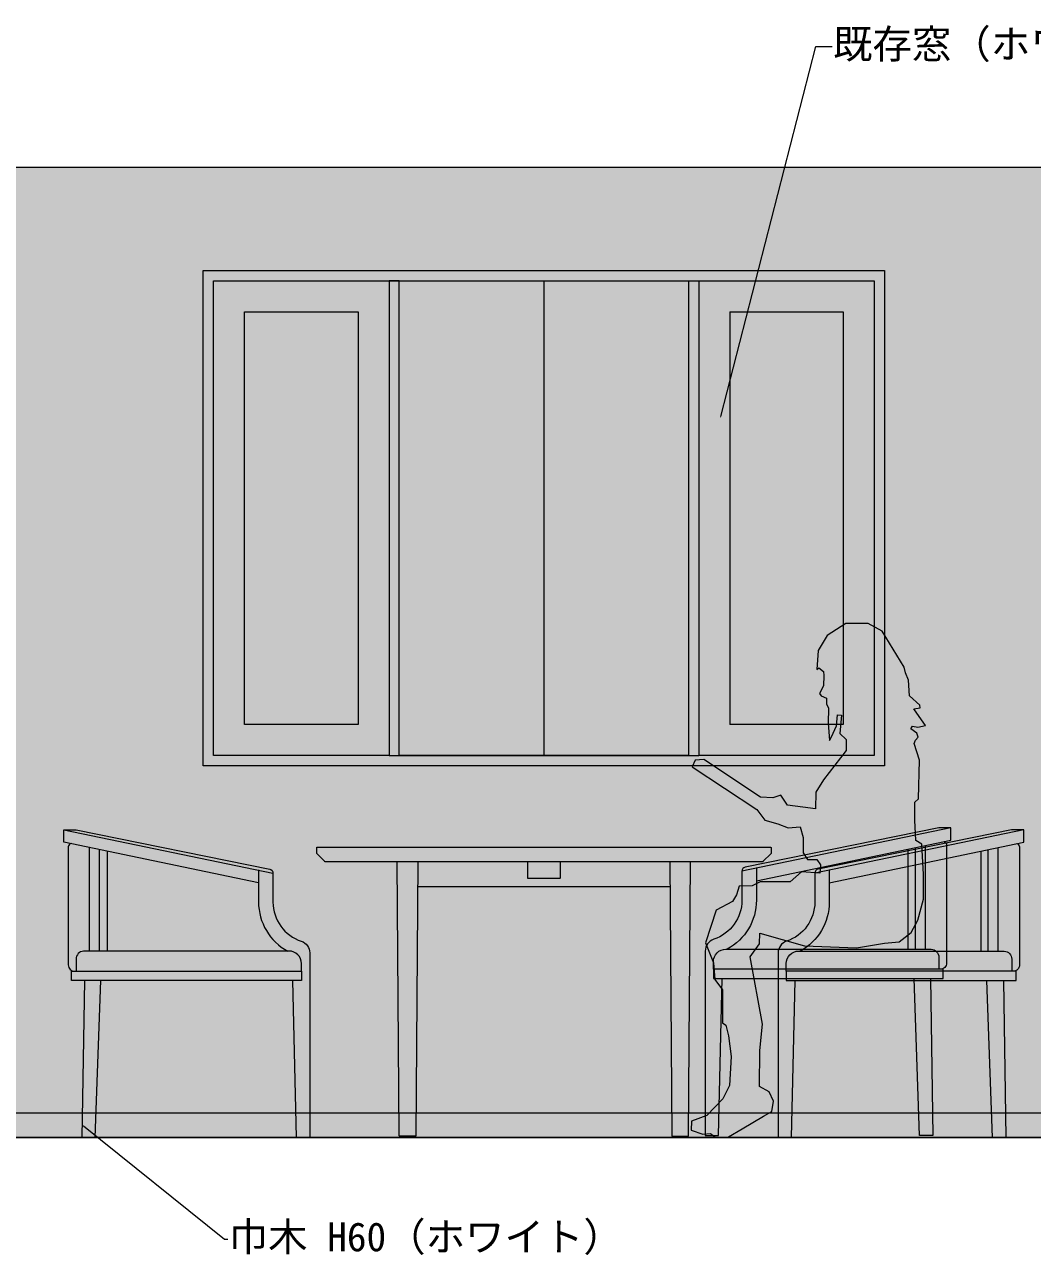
# Model space of a CAD drawing. Header units: millimetres. Extents: x -63086 to 144078, y -129912 to 13382.
# Drawn here: x 26614 to 29053, y -40044 to -37051 of the extents above; entities that cross this region are included whole.
import ezdxf
from ezdxf import colors
from ezdxf.entities.mleader import LeaderData, LeaderLine
from ezdxf.math import Vec2, Vec3

# ---------------------------------------------------------------- set-up
doc = ezdxf.new("R2010")
doc.units = ezdxf.units.MM
doc.layers.get('0').update_dxf_attribs({"lineweight": 0})
for name, color, linetype, lineweight in [('004建具', 7, 'Continuous', 9), ('展開', 7, 'Continuous', 9), ('展開建具用', 250, 'Continuous', 9)]:
    doc.layers.add(name, color=color, linetype=linetype, lineweight=lineweight)
doc.layers.add('文字', color=7, linetype='Continuous')
doc.styles.get("Standard").update_dxf_attribs({"font": 'MS Mincho.ttf'})

# ---------------------------------------------------------------- blocks, each defined once
blk = doc.blocks.new('*U581')
at = {"color": 0, "linetype": 'ByBlock', "lineweight": -2}
for points in [[(123.9, 616.5), (595, 715.3), (595, 745), (565.4, 745), (96.9, 649.8, 0.355967), (88.9, 640), (88.9, 570, -0.322859), (20.5, 475.2, 0.322859), (0, 446.7), (0, 0), (32.3, 0), (41.1, 380.3)], [(577.6, 711.7, -0.34029), (584.4, 703.7), (584.4, 417.6, -0.414214), (569.4, 402.6)], [(123.9, 647.7), (123.9, 570, -0.275262), (53.2, 451.3)], [(19.8, 402.6), (19.8, 421.3, -0.414214), (49.8, 451.3), (547.4, 451.3, -0.387428), (565.7, 431.8), (565.7, 402.6)]]:
    blk.add_lwpolyline(points, format="xyb", dxfattribs=at)
for points in [[(595, 745), (88.9, 640.3)], [(490.7, 693.5), (490.7, 451.3)], [(508.7, 451.3), (508.7, 697.2)], [(533.1, 451.3), (533.1, 702.4)], [(545.4, 380.3), (551.4, 0), (519.1, 0), (505.8, 380.3)]]:
    blk.add_lwpolyline(points, dxfattribs=at)
blk.add_lwpolyline([(19.8, 380.3), (576.3, 380.3), (576.3, 402.6), (19.8, 402.6)], close=True, dxfattribs=at)
blk = doc.blocks.new('円テーブル（CAD素材.com）')
at = {"color": 0, "linetype": 'ByBlock', "lineweight": -2}
blk.add_lwpolyline([(529.6, 665), (-529.6, 665, -0.198912), (-530.3, 665.3), (-550, 685), (-550, 699, -0.414214), (-549, 700), (549, 700, -0.414214), (550, 699), (550, 685), (530.3, 665.3, -0.198883)], format="xyb", close=True, dxfattribs=at)
for points in [[(-305, 665), (-310, 1.1, -0.412013), (-311, 0.1), (-349, 0.1, -0.412013), (-350, 1.1), (-355, 665)], [(-40, 665), (-40, 626, 0.414214), (-39, 625), (39, 625, 0.414214), (40, 626), (40, 665)], [(305, 665), (310, 1.2, 0.410365), (311, 0.2), (349, 0, 0.413666), (350, 1), (355, 665)]]:
    blk.add_lwpolyline(points, format="xyb", dxfattribs=at)
blk.add_lwpolyline([(-305.5, 604.8), (305.5, 604.8)], dxfattribs=at)
blk = doc.blocks.new('人物（CAD素材.com）80250ca4')
at = {"color": 0, "linetype": 'ByBlock', "lineweight": -2}
blk.add_lwpolyline([(392, 1118.2), (339.1, 1205.3), (305.3, 1224), (250.8, 1223.4), (205.7, 1194.4), (183.9, 1158.6), (180.5, 1112.2), (185.7, 1116.3), (196.4, 1107.2), (197.4, 1097.8), (197.2, 1072.5), (186.9, 1054), (191.3, 1048.5), (204.3, 1043.3), (203.8, 1029.3), (209, 1018.4), (207.9, 982.1), (211.2, 940.2), (216.3, 949.3), (228.6, 975.7), (230.8, 1002.3), (240.2, 1001.5), (236.5, 957.5), (251.8, 942.9), (251.8, 916.4), (196.6, 845.2), (178.4, 815.5), (177.4, 775), (146.6, 778.6), (110, 783.4), (93.3, 808.2), (73.9, 801.5), (44.3, 803.1), (-93, 894), (-114.3, 893), (-121.1, 876.9), (35.4, 773.5), (55.1, 747.5), (86, 738.3), (111, 728.5), (140.1, 731.1), (147.7, 705.4), (147.4, 668.1), (158.4, 652.2), (180.6, 652.2), (189.3, 638.9), (188, 619), (143.4, 622), (115.8, 598.2), (43.2, 598.2), (23.9, 588.7), (-7.7, 587.4), (-14.2, 566.3), (-23.7, 550.6), (-62.7, 529.7), (-88.8, 449.9), (-69.9, 401.8), (-66.7, 361.6), (-47.4, 336.5), (-47.5, 256.9), (-39.7, 251.2), (-33.5, 224.8), (-26.7, 174.6), (-30.9, 105.1), (-46.6, 72.1), (-85.3, 32.4), (-122.4, 18.3), (-124, -3.7), (-95.2, -13.1), (-76.4, -11.5), (-63.8, -20.9), (-33.5, -19.3), (0, 0), (51.3, 30.3), (71.7, 41.8), (75.9, 66.9), (65.4, 89.4), (41.8, 102.5), (42.3, 189.4), (49.1, 253.2), (19.6, 416.7), (42.1, 447.6), (42.6, 473.8), (150.8, 442.9), (277, 438.4), (344.7, 449.4), (379.8, 453), (408.7, 475.1), (425, 505.5), (438.6, 555.8), (438.6, 616.1), (435, 689.5), (420.3, 697.8), (418.2, 747), (417.7, 791.1), (427.1, 798.9), (429.2, 893), (416.5, 933.4), (419.2, 941), (425.7, 948.2), (422.8, 958.1), (408, 968.9), (412.3, 974.9), (424.8, 972.5), (443.5, 976.5), (423, 1006.2), (415.6, 1017.2), (431.1, 1019.3), (430.2, 1025.7), (405.3, 1048.7), (402.2, 1086.1), (395.3, 1104)], close=True, dxfattribs=at)

msp = doc.modelspace()

# ---------------------------------------------------------------- hatches: boundary and pattern name
at = {"layer": '004建具', "ltscale": 10, "true_color": 0x7aafdf, "transparency": 33554513}
h = msp.add_hatch(color=143, dxfattribs=at)
h.dxf.hatch_style = 1
h.paths.add_polyline_path([(27870.5916, -37671.5576), (27520.5916, -37671.5576), (27520.5916, -38821.5576), (27870.5916, -38821.5576)])
h.paths.add_polyline_path([(28220.5916, -37671.5576), (27870.5916, -37671.5576), (27870.5916, -38821.5576), (28220.5916, -38821.5576)])
at = {"layer": '展開', "ltscale": 10, "true_color": 0xfffefa}
h = msp.add_hatch(color=7, dxfattribs=at)
h.dxf.hatch_style = 1
h.paths.add_polyline_path([(30246.7523, -37396.5576), (22945.5916, -37396.5576), (22945.5916, -37646.5576), (22945.5916, -39686.5576), (30246.7523, -39686.5576)])
h.paths.add_polyline_path([(24295.5916, -37646.5576), (25495.5916, -37646.5576), (25495.5916, -38846.5576), (24295.5916, -38846.5576)], flags=16)
h.paths.add_polyline_path([(24320.5916, -37671.5576), (25470.5916, -37671.5576), (25470.5916, -38821.5576), (24320.5916, -38821.5576)], flags=0)
h.paths.add_polyline_path([(24395.5916, -37746.5576), (24820.5916, -37746.5576), (24820.5916, -38746.5576), (24395.5916, -38746.5576)], flags=0)
h.paths.add_polyline_path([(24970.5916, -37746.5576), (25395.5916, -37746.5576), (25395.5916, -38746.5576), (24970.5916, -38746.5576)], flags=0)
h.paths.add_polyline_path([(27045.5916, -37646.5576), (28695.5916, -37646.5576), (28695.5916, -38846.5576), (27045.5916, -38846.5576)], flags=16)
h.paths.add_polyline_path([(27070.5916, -37671.5576), (28220.5916, -37671.5576), (28245.5916, -37671.5576), (28670.5916, -37671.5576), (28670.5916, -38821.5576), (28245.5916, -38821.5576), (27495.5916, -38821.5576), (27070.5916, -38821.5576)], flags=0)
h.paths.add_polyline_path([(27145.5916, -37746.5576), (27420.5916, -37746.5576), (27420.5916, -38746.5576), (27145.5916, -38746.5576)], flags=0)
h.paths.add_polyline_path([(27520.5916, -37671.5576), (28220.5916, -37671.5576), (28220.5916, -38821.5576), (27520.5916, -38821.5576)], flags=0)
at = {"layer": '展開', "ltscale": 10, "true_color": 0xffffff}
h = msp.add_hatch(color=7, dxfattribs=at)
h.dxf.hatch_style = 1
h.paths.add_polyline_path([(27495.5916, -37671.5576), (27070.5916, -37671.5576), (27070.5916, -38821.5576), (27495.5916, -38821.5576)], flags=0)
h.paths.add_polyline_path([(27420.5916, -37746.5576), (27420.5916, -38746.5576), (27145.5916, -38746.5576), (27145.5916, -37746.5576)], flags=0)
h.paths.add_polyline_path([(28670.5916, -37671.5576), (28245.5916, -37671.5576), (28245.5916, -38821.5576), (28670.5916, -38821.5576)], flags=0)
h.paths.add_polyline_path([(28595.5916, -37746.5576), (28595.5916, -38746.5576), (28320.5916, -38746.5576), (28320.5916, -37746.5576)], flags=0)
h.paths.add_polyline_path([(28695.5916, -37646.5576), (27045.5916, -37646.5576), (27045.5916, -38846.5576), (28695.5916, -38846.5576)])
h.paths.add_polyline_path([(28220.5916, -37671.5576), (28245.5916, -37671.5576), (28670.5916, -37671.5576), (28670.5916, -38821.5576), (28245.5916, -38821.5576), (27495.5916, -38821.5576), (27070.5916, -38821.5576), (27070.5916, -37671.5576)], flags=16)
h.paths.add_polyline_path([(28220.5916, -37671.5576), (28220.5916, -38821.5576), (27520.5916, -38821.5576), (27520.5916, -37671.5576)], flags=0)
h = msp.add_hatch(color=7, dxfattribs=at)
h.dxf.hatch_style = 1
h.paths.add_polyline_path([(27495.5916, -37671.5576), (27070.5916, -37671.5576), (27070.5916, -38821.5576), (27495.5916, -38821.5576)])
h.paths.add_polyline_path([(27420.5916, -37746.5576), (27420.5916, -38746.5576), (27145.5916, -38746.5576), (27145.5916, -37746.5576)], flags=16)
h.paths.add_polyline_path([(28670.5916, -37671.5576), (28245.5916, -37671.5576), (28245.5916, -38821.5576), (28670.5916, -38821.5576)])
h.paths.add_polyline_path([(28320.5916, -37746.5576), (28595.5916, -37746.5576), (28595.5916, -38746.5576), (28320.5916, -38746.5576)], flags=16)
h.paths.add_polyline_path([(28245.5916, -37671.5576), (28220.5916, -37671.5576), (28220.5916, -38821.5576), (28245.5916, -38821.5576)])
h.paths.add_polyline_path([(27520.5916, -37671.5576), (27495.5916, -37671.5576), (27495.5916, -38821.5576), (27520.5916, -38821.5576)])
at = {"layer": '展開', "ltscale": 10}
h = msp.add_hatch(color=256, dxfattribs=at)
h.dxf.hatch_style = 1
h.set_gradient(color1=(122, 175, 223), name='CYLINDER')
h.paths.add_polyline_path([(27420.5916, -37746.5576), (27145.5916, -37746.5576), (27145.5916, -38746.5576), (27420.5916, -38746.5576)])
h = msp.add_hatch(color=256, dxfattribs=at)
h.dxf.hatch_style = 1
h.set_gradient(color1=(122, 175, 223), name='CYLINDER')
h.paths.add_polyline_path([(28595.5916, -37746.5576), (28320.5916, -37746.5576), (28320.5916, -38746.5576), (28595.5916, -38746.5576)])
at = {"layer": '展開', "ltscale": 10, "true_color": 0xffffff}
h = msp.add_hatch(color=7, dxfattribs=at)
h.dxf.hatch_style = 1
h.paths.add_polyline_path([(30246.7523, -39686.5576), (22945.5916, -39686.5576), (22945.5916, -39746.5576), (30246.7523, -39746.5576)])

# ---------------------------------------------------------------- linework, layer by layer
at = {"layer": '展開', "ltscale": 10}
for p, q in [((22945.5916, -37396.5576), (30959.2901, -37396.5576)), ((22945.5916, -39746.5576), (30959.2901, -39746.5576))]:
    msp.add_line(p, q, dxfattribs=at)
at = {"layer": '展開建具用', "ltscale": 10}
for p, q in [((22945.5916, -37396.5576), (30246.7523, -37396.5576)), ((27045.5916, -38846.5576), (27045.5916, -37646.5576)), ((27045.5916, -37646.5576), (28695.5916, -37646.5576)), ((27045.5916, -38846.5576), (27045.5916, -37646.5576)), ((27045.5916, -37646.5576), (28695.5916, -37646.5576)), ((28695.5916, -37646.5576), (28695.5916, -38846.5576)), ((28695.5916, -37646.5576), (28695.5916, -38846.5576)), ((27070.5916, -37671.5576), (28220.5916, -37671.5576)), ((27070.5916, -38821.5576), (27070.5916, -37671.5576)), ((27520.5916, -37671.5576), (27495.5916, -37671.5576)), ((27495.5916, -37671.5576), (27495.5916, -38821.5576)), ((27520.5916, -38821.5576), (27520.5916, -37671.5576)), ((27520.5916, -37671.5576), (28220.5916, -37671.5576)), ((27870.5916, -37671.5576), (27870.5916, -38821.5576)), ((28220.5916, -37671.5576), (28220.5916, -38821.5576)), ((28220.5916, -37671.5576), (28245.5916, -37671.5576)), ((28245.5916, -37671.5576), (28245.5916, -38821.5576)), ((28245.5916, -37671.5576), (28670.5916, -37671.5576)), ((28670.5916, -37671.5576), (28670.5916, -38821.5576)), ((27145.5916, -37746.5576), (27420.5916, -37746.5576)), ((27145.5916, -38746.5576), (27145.5916, -37746.5576)), ((27420.5916, -37746.5576), (27420.5916, -38746.5576)), ((28320.5916, -37746.5576), (28320.5916, -38746.5576)), ((28320.5916, -37746.5576), (28595.5916, -37746.5576)), ((28595.5916, -37746.5576), (28595.5916, -38746.5576)), ((27420.5916, -38746.5576), (27145.5916, -38746.5576)), ((28595.5916, -38746.5576), (28320.5916, -38746.5576)), ((27495.5916, -38821.5576), (27070.5916, -38821.5576)), ((27495.5916, -38821.5576), (28245.5916, -38821.5576)), ((28220.5916, -38821.5576), (27520.5916, -38821.5576)), ((28670.5916, -38821.5576), (28245.5916, -38821.5576)), ((28695.5916, -38846.5576), (27045.5916, -38846.5576)), ((27520.5916, -38846.5576), (27045.5916, -38846.5576)), ((27870.5916, -38846.5576), (27520.5916, -38846.5576)), ((28695.5916, -38846.5576), (27870.5916, -38846.5576)), ((25758.485, -39686.5576), (30246.7523, -39686.5576)), ((30246.7523, -39746.5576), (22945.5916, -39746.5576))]:
    msp.add_line(p, q, dxfattribs=at)

# ---------------------------------------------------------------- block references
msp.add_blockref('*U581', (28261.2366, -39741.6623))
for name, p in [('人物（CAD素材.com）80250ca4', (28350.7818, -39725.2993)), ('*U581', (28437.6251, -39746.2673)), ('円テーブル（CAD素材.com）', (27870.5916, -39743.5711))]:
    msp.add_blockref(name, p, dxfattribs=at)
at = {"layer": '展開建具用', "ltscale": 10, "xscale": -1}
msp.add_blockref('*U581', (27303.5582, -39746.2673), dxfattribs=at)

# ---------------------------------------------------------------- leaders
at = {"layer": '文字', "ltscale": 10}
ml = msp.add_multileader_mtext('Standard', dxfattribs=at)
ml.set_content('既存窓（ホワイト）', color=256)
ml.set_leader_properties(lineweight=0)
ml.build(insert=Vec2(0, 0))
ctx = ml.context
ctx.base_point, ctx.char_height, ctx.plane_origin = Vec3(28568.6398, -37104.0944), 70, Vec3(27902.2691, -37756.0497)
notes = []
notes.append((ctx, [(0, (1, 1, 0), (28528.8368, -37104.0944), (1, 0), 39.803, [(0, [(28298.0116, -38003.8811)], 0, [])])]))
ctx.mtext.insert, ctx.mtext.width, ctx.mtext.flow_direction = Vec3(28570.6398, -37062.8944), 1405.660982, 5
ml = msp.add_multileader_mtext('Standard', dxfattribs=at)
ml.set_content('巾木 H60（ホワイト）', color=256)
ml.set_leader_properties(lineweight=0)
ml.build(insert=Vec2(0, 0))
ctx = ml.context
ctx.base_point, ctx.char_height, ctx.plane_origin = Vec3(27105.3379, -39992.8876), 70, Vec3(27727.4393, -40669.7638)
notes.append((ctx, [(1, (1, 1, 0), (27097.3379, -39992.8876), (1, 0), 8, [(0, [(26752.6668, -39715.6967)], 0, [])])]))
ctx.mtext.insert, ctx.mtext.width, ctx.mtext.flow_direction = Vec3(27107.3379, -39952.0876), 983.151021, 5
for ctx, leaders in notes:
    for number, flags, end, landing, length, lines in leaders:
        leader = LeaderData()
        leader.index, (leader.has_last_leader_line, leader.has_dogleg_vector, leader.attachment_direction) = number, flags
        leader.last_leader_point, leader.dogleg_vector, leader.dogleg_length = Vec3(end), Vec3(landing), length
        for number, points, colour, breaks in lines:
            line = LeaderLine()
            line.index, line.vertices, line.color, line.breaks = number, Vec3.list(points), colors.encode_raw_color(colour), breaks
            leader.lines.append(line)
        ctx.leaders.append(leader)

doc.saveas('drawing.dxf')
